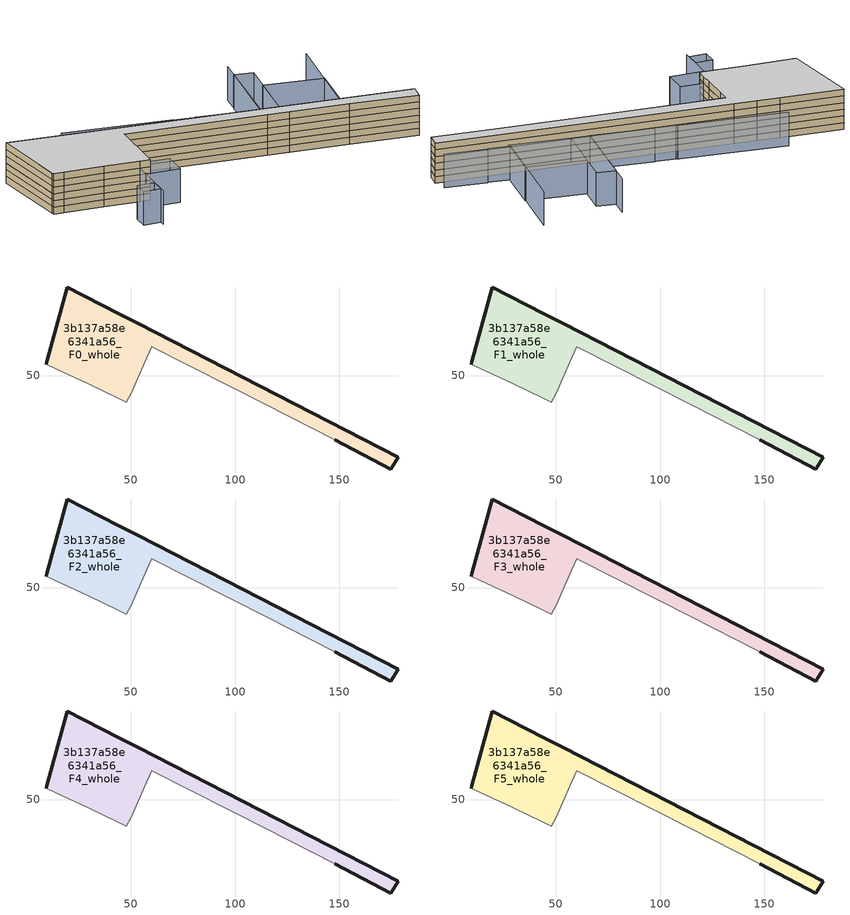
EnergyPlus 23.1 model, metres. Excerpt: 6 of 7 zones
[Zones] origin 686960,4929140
3b137a58e6341a56_F0_whole
 floor ground (EU_floor_Construction): 147.74,19.35 124.66,31.03 115.91,35.46 60,63.75 57.65,58.46 52.55,46.99 50.1,41.49 47.81,37.14 43.82,39.12 29.66,46.14 13.56,53.59 9.41,55.42 9.71,56.57 19.46,92.48 44.24,79.77 53.32,75.07 62.15,70.56 178.19,10.96 174.68,5.21 z0
 wall outside (EU_wall_Construction): 147.74,19.35 174.68,5.21 178.19,10.96 62.15,70.56 53.32,75.07 44.24,79.77 19.46,92.48 9.71,56.57 9.41,55.42 z0:3
 wall adiabatic (EU_wall_Construction): 9.41,55.42 13.56,53.59 29.66,46.14 43.82,39.12 47.81,37.14 50.1,41.49 52.55,46.99 57.65,58.46 60,63.75 115.91,35.46 124.66,31.03 147.74,19.35 z0:3
3b137a58e6341a56_F1_whole
 floor to 3b137a58e6341a56_F0_whole (EU_floor_Construction): 147.74,19.35 124.66,31.03 115.91,35.46 60,63.75 57.65,58.46 52.55,46.99 50.1,41.49 47.81,37.14 43.82,39.12 29.66,46.14 13.56,53.59 9.41,55.42 9.71,56.57 19.46,92.48 44.24,79.77 53.32,75.07 62.15,70.56 178.19,10.96 174.68,5.21 z3
 wall outside (EU_wall_Construction): 147.74,19.35 174.68,5.21 178.19,10.96 62.15,70.56 53.32,75.07 44.24,79.77 19.46,92.48 9.71,56.57 9.41,55.42 z3:6
 wall adiabatic (EU_wall_Construction): 9.41,55.42 13.56,53.59 29.66,46.14 43.82,39.12 47.81,37.14 50.1,41.49 52.55,46.99 57.65,58.46 60,63.75 115.91,35.46 124.66,31.03 147.74,19.35 z3:6
3b137a58e6341a56_F2_whole
 floor to 3b137a58e6341a56_F1_whole (EU_floor_Construction): 147.74,19.35 124.66,31.03 115.91,35.46 60,63.75 57.65,58.46 52.55,46.99 50.1,41.49 47.81,37.14 43.82,39.12 29.66,46.14 13.56,53.59 9.41,55.42 9.71,56.57 19.46,92.48 44.24,79.77 53.32,75.07 62.15,70.56 178.19,10.96 174.68,5.21 z6
 wall outside (EU_wall_Construction): 147.74,19.35 174.68,5.21 178.19,10.96 62.15,70.56 53.32,75.07 44.24,79.77 19.46,92.48 9.71,56.57 9.41,55.42 z6:9
 wall adiabatic (EU_wall_Construction): 9.41,55.42 13.56,53.59 29.66,46.14 43.82,39.12 47.81,37.14 50.1,41.49 52.55,46.99 57.65,58.46 60,63.75 115.91,35.46 124.66,31.03 147.74,19.35 z6:9
3b137a58e6341a56_F3_whole
 floor to 3b137a58e6341a56_F2_whole (EU_floor_Construction): 147.74,19.35 124.66,31.03 115.91,35.46 60,63.75 57.65,58.46 52.55,46.99 50.1,41.49 47.81,37.14 43.82,39.12 29.66,46.14 13.56,53.59 9.41,55.42 9.71,56.57 19.46,92.48 44.24,79.77 53.32,75.07 62.15,70.56 178.19,10.96 174.68,5.21 z9
 wall outside (EU_wall_Construction): 147.74,19.35 174.68,5.21 178.19,10.96 62.15,70.56 53.32,75.07 44.24,79.77 19.46,92.48 9.71,56.57 9.41,55.42 z9:12
 wall adiabatic (EU_wall_Construction): 9.41,55.42 13.56,53.59 29.66,46.14 43.82,39.12 47.81,37.14 50.1,41.49 52.55,46.99 57.65,58.46 60,63.75 115.91,35.46 124.66,31.03 147.74,19.35 z9:12
3b137a58e6341a56_F4_whole
 floor to 3b137a58e6341a56_F3_whole (EU_floor_Construction): 147.74,19.35 124.66,31.03 115.91,35.46 60,63.75 57.65,58.46 52.55,46.99 50.1,41.49 47.81,37.14 43.82,39.12 29.66,46.14 13.56,53.59 9.41,55.42 9.71,56.57 19.46,92.48 44.24,79.77 53.32,75.07 62.15,70.56 178.19,10.96 174.68,5.21 z12
 wall outside (EU_wall_Construction): 147.74,19.35 174.68,5.21 178.19,10.96 62.15,70.56 53.32,75.07 44.24,79.77 19.46,92.48 9.71,56.57 9.41,55.42 z12:15
 wall adiabatic (EU_wall_Construction): 9.41,55.42 13.56,53.59 29.66,46.14 43.82,39.12 47.81,37.14 50.1,41.49 52.55,46.99 57.65,58.46 60,63.75 115.91,35.46 124.66,31.03 147.74,19.35 z12:15
3b137a58e6341a56_F5_whole
 floor to 3b137a58e6341a56_F4_whole (EU_floor_Construction): 147.74,19.35 124.66,31.03 115.91,35.46 60,63.75 57.65,58.46 52.55,46.99 50.1,41.49 47.81,37.14 43.82,39.12 29.66,46.14 13.56,53.59 9.41,55.42 9.71,56.57 19.46,92.48 44.24,79.77 53.32,75.07 62.15,70.56 178.19,10.96 174.68,5.21 z15
 wall outside (EU_wall_Construction): 147.74,19.35 174.68,5.21 178.19,10.96 62.15,70.56 53.32,75.07 44.24,79.77 19.46,92.48 9.71,56.57 9.41,55.42 z15:18
 wall adiabatic (EU_wall_Construction): 9.41,55.42 13.56,53.59 29.66,46.14 43.82,39.12 47.81,37.14 50.1,41.49 52.55,46.99 57.65,58.46 60,63.75 115.91,35.46 124.66,31.03 147.74,19.35 z15:18
 ceiling to 3b137a58e6341a56_F6_whole (EU_floor_Construction): 174.68,5.21 178.19,10.96 62.15,70.56 53.32,75.07 44.24,79.77 19.46,92.48 9.71,56.57 9.41,55.42 13.56,53.59 29.66,46.14 43.82,39.12 47.81,37.14 50.1,41.49 52.55,46.99 57.65,58.46 60,63.75 115.91,35.46 124.66,31.03 147.74,19.35 z18
shading: 9.41,55.42 44.21,40.01 / 44.21,40.01 33.35,15.48 / 49.31,41.87 60,63.75 / 60,63.75 154.78,17.45 / 178.9,16.79 162.63,26.24 / 162.36,25.79 153.77,30.78 / 153.77,30.78 178.85,73.93 / 146.28,87.69 123.04,46.28 / 123.04,46.28 98.52,60.03 / 100.9,58.59 89.8,64.86 / 90.21,64.63 47.89,88.09 / 34.01,17.68 26.88,20.6 / 26.88,20.6 29.41,26.79 / 29.41,26.79 36.54,23.88 / 36.54,23.88 34.01,17.68 / 45.63,43.52 59.55,37.19 / 59.55,37.19 54.68,26.48 / 54.68,26.48 40.76,32.8 / 40.76,32.8 45.63,43.52 / 130.42,42.76 142.33,63.64 / 142.33,63.64 165.45,50.45 / 165.45,50.45 153.54,29.57 / 153.54,29.57 130.42,42.76 / 149.26,75.74 130.24,42.45 / 130.24,42.45 122.84,46.68 / 122.84,46.68 141.86,79.97 / 141.86,79.97 149.26,75.74 z0:15
[Building]
EU S2 Campaign: North Axis=0; Terrain=City; Solar Distribution=FullExterior
[Site:Location]
Bologna: Latitude=44.5; Longitude=11.25; Time Zone=1; Elevation=37
[SizingPeriod:WeatherFileDays]
AnnualSizingPeriod: Begin Month=1; Begin Day of Month=1; End Month=12; End Day of Month=31; Day of Week for Start Day=Monday; Use Weather File Daylight Saving Period=No; Use Weather File Rain and Snow Indicators=No
[MATERIAL]
EU_InternalMass_Material: Roughness=MediumRough; Thickness=0.1; Conductivity=1; Density=1800; Specific Heat=900; Thermal Absorptance=0.9; Solar Absorptance=0.7; Visible Absorptance=0.7
[MATERIAL:NOMASS] Roughness=MediumRough; Thermal Absorptance=0.9; Solar Absorptance=0.7; Visible Absorptance=0.7
Name | Thermal Resistance
EU_wall_NoMass | 0.905828
EU_floor_NoMass | 0.67114
[CONSTRUCTION]
EU_wall_Construction: EU_wall_NoMass
EU_floor_Construction: EU_floor_NoMass
EU_InternalMass_Construction: EU_InternalMass_Material
[ZONE] Type=1; Multiplier=1; Ceiling Height=autocalculate; Floor Area=autocalculate; Part of Total Floor Area=Yes
Name | Volume
3b137a58e6341a56_F0_whole | 7659.05
3b137a58e6341a56_F1_whole; 3b137a58e6341a56_F2_whole; 3b137a58e6341a56_F3_whole; 3b137a58e6341a56_F4_whole; 3b137a58e6341a56_F5_whole | 7659.04
[INTERNALMASS] Construction=EU_InternalMass_Construction; Surface Area=1734.92
Name | Zone or ZoneList
3b137a58e6341a56_F0_whole_EU_InternalMass | 3b137a58e6341a56_F0_whole
3b137a58e6341a56_F1_whole_EU_InternalMass | 3b137a58e6341a56_F1_whole
3b137a58e6341a56_F2_whole_EU_InternalMass | 3b137a58e6341a56_F2_whole
3b137a58e6341a56_F3_whole_EU_InternalMass | 3b137a58e6341a56_F3_whole
3b137a58e6341a56_F4_whole_EU_InternalMass | 3b137a58e6341a56_F4_whole
3b137a58e6341a56_F5_whole_EU_InternalMass | 3b137a58e6341a56_F5_whole
[OTHEREQUIPMENT] Fuel Type=Electricity; Design Level Calculation Method=Watts/Area; Power per Zone Floor Area=1; Fraction Latent=0; Fraction Radiant=0; Fraction Lost=0; Carbon Dioxide Generation Rate=0; EndUse Subcategory=EU_Step8_InternalGains
Name | Zone or ZoneList or Space or SpaceList | Schedule
EU_Step8_InternalGain_3b137a58e6341a56_F0_whole_f000 | 3b137a58e6341a56_F0_whole | EU_Step8_GainSchedule_3b137a58e6341a56_F0_whole_f000
EU_Step8_InternalGain_3b137a58e6341a56_F1_whole_f000 | 3b137a58e6341a56_F1_whole | EU_Step8_GainSchedule_3b137a58e6341a56_F1_whole_f000
EU_Step8_InternalGain_3b137a58e6341a56_F2_whole_f000 | 3b137a58e6341a56_F2_whole | EU_Step8_GainSchedule_3b137a58e6341a56_F2_whole_f000
EU_Step8_InternalGain_3b137a58e6341a56_F3_whole_f000 | 3b137a58e6341a56_F3_whole | EU_Step8_GainSchedule_3b137a58e6341a56_F3_whole_f000
EU_Step8_InternalGain_3b137a58e6341a56_F4_whole_f000 | 3b137a58e6341a56_F4_whole | EU_Step8_GainSchedule_3b137a58e6341a56_F4_whole_f000
EU_Step8_InternalGain_3b137a58e6341a56_F5_whole_f000 | 3b137a58e6341a56_F5_whole | EU_Step8_GainSchedule_3b137a58e6341a56_F5_whole_f000
[ZONEVENTILATION:DESIGNFLOWRATE] Schedule=EU_AlwaysOn; Design Flow Rate Calculation Method=AirChanges/Hour; Air Changes per Hour=0.73129; Ventilation Type=Natural; Fan Pressure Rise=0; Fan Total Efficiency=1; Constant Term Coefficient=1; Temperature Term Coefficient=0; Velocity Term Coefficient=0; Velocity Squared Term Coefficient=0; Minimum Indoor Temperature=-100; Maximum Indoor Temperature=100; Delta Temperature=-100; Minimum Outdoor Temperature=-100; Maximum Outdoor Temperature=100; Maximum Wind Speed=40
Name | Zone or ZoneList or Space or SpaceList
EU_ConstantAir_3b137a58e6341a56_F0_whole | 3b137a58e6341a56_F0_whole
EU_ConstantAir_3b137a58e6341a56_F1_whole | 3b137a58e6341a56_F1_whole
EU_ConstantAir_3b137a58e6341a56_F2_whole | 3b137a58e6341a56_F2_whole
EU_ConstantAir_3b137a58e6341a56_F3_whole | 3b137a58e6341a56_F3_whole
EU_ConstantAir_3b137a58e6341a56_F4_whole | 3b137a58e6341a56_F4_whole
EU_ConstantAir_3b137a58e6341a56_F5_whole | 3b137a58e6341a56_F5_whole
[HVACTEMPLATE:THERMOSTAT] Constant Heating Setpoint=20; Constant Cooling Setpoint=50
EU_HeatOnly_3b137a58e6341a56_F0_whole; EU_HeatOnly_3b137a58e6341a56_F1_whole; EU_HeatOnly_3b137a58e6341a56_F2_whole; EU_HeatOnly_3b137a58e6341a56_F3_whole; EU_HeatOnly_3b137a58e6341a56_F4_whole; EU_HeatOnly_3b137a58e6341a56_F5_whole; EU_HeatOnly_3b137a58e6341a56_F6_whole
[HVACTEMPLATE:ZONE:IDEALLOADSAIRSYSTEM] System Availability Schedule=EU_AlwaysOn; Maximum Heating Supply Air Temperature=50; Minimum Cooling Supply Air Temperature=13; Maximum Heating Supply Air Humidity Ratio=0.0156; Minimum Cooling Supply Air Humidity Ratio=0.0077; Heating Limit=NoLimit; Cooling Limit=NoLimit; Heating Availability Schedule=EU_AlwaysOn; Cooling Availability Schedule=EU_CoolingOff; Dehumidification Control Type=ConstantSensibleHeatRatio; Cooling Sensible Heat Ratio=0.7; Dehumidification Setpoint=60; Humidification Control Type=None; Humidification Setpoint=30; Outdoor Air Method=None; Outdoor Air Flow Rate per Person=0.00944; Outdoor Air Flow Rate per Zone Floor Area=0; Outdoor Air Flow Rate per Zone=0; Demand Controlled Ventilation Type=None; Outdoor Air Economizer Type=NoEconomizer; Heat Recovery Type=None; Sensible Heat Recovery Effectiveness=0.7; Latent Heat Recovery Effectiveness=0.65
Name | Template Thermostat
3b137a58e6341a56_F0_whole | EU_HeatOnly_3b137a58e6341a56_F0_whole
3b137a58e6341a56_F1_whole | EU_HeatOnly_3b137a58e6341a56_F1_whole
3b137a58e6341a56_F2_whole | EU_HeatOnly_3b137a58e6341a56_F2_whole
3b137a58e6341a56_F3_whole | EU_HeatOnly_3b137a58e6341a56_F3_whole
3b137a58e6341a56_F4_whole | EU_HeatOnly_3b137a58e6341a56_F4_whole
3b137a58e6341a56_F5_whole | EU_HeatOnly_3b137a58e6341a56_F5_whole
[SIZING:ZONE] Zone Cooling Design Supply Air Temperature Input Method=SupplyAirTemperature; Zone Cooling Design Supply Air Temperature=13; Zone Heating Design Supply Air Temperature Input Method=SupplyAirTemperature; Zone Heating Design Supply Air Temperature=50; Zone Cooling Design Supply Air Humidity Ratio=0.008; Zone Heating Design Supply Air Humidity Ratio=0.008; Cooling Design Air Flow Method=DesignDay; Cooling Design Air Flow Rate=0; Cooling Minimum Air Flow per Zone Floor Area=0.000762; Cooling Minimum Air Flow=0; Cooling Minimum Air Flow Fraction=0.2; Heating Design Air Flow Method=DesignDay; Heating Design Air Flow Rate=0; Heating Maximum Air Flow per Zone Floor Area=0.002032; Heating Maximum Air Flow=0.141576; Heating Maximum Air Flow Fraction=0.3; Account for Dedicated Outdoor Air System=No; Dedicated Outdoor Air System Control Strategy=NeutralSupplyAir; Dedicated Outdoor Air Low Setpoint Temperature for Design=autosize; Dedicated Outdoor Air High Setpoint Temperature for Design=autosize; Zone Load Sizing Method=Sensible Load Only No Latent Load; Zone Latent Cooling Design Supply Air Humidity Ratio Input Method=HumidityRatioDifference; Zone Cooling Design Supply Air Humidity Ratio Difference=0.005; Zone Latent Heating Design Supply Air Humidity Ratio Input Method=HumidityRatioDifference; Zone Humidification Design Supply Air Humidity Ratio Difference=0.005
3b137a58e6341a56_F0_whole; 3b137a58e6341a56_F1_whole; 3b137a58e6341a56_F2_whole; 3b137a58e6341a56_F3_whole; 3b137a58e6341a56_F4_whole; 3b137a58e6341a56_F5_whole
[SCHEDULE:CONSTANT]
Name | Hourly Value
EU_AlwaysOn | 1
EU_CoolingOff | 0
[SCHEDULE:FILE] Column Number=1; Rows to Skip at Top=0; Number of Hours of Data=8760; Column Separator=Comma; Interpolate to Timestep=No; Minutes per Item=60; Adjust Schedule for Daylight Savings=Yes
Name | File
EU_Step8_GainSchedule_3b137a58e6341a56_F0_whole_f000 | ../../schedules/3b137a58e6341a56/3b137a58e6341a56_F0_whole_f000_gain.csv
EU_Step8_GainSchedule_3b137a58e6341a56_F1_whole_f000 | ../../schedules/3b137a58e6341a56/3b137a58e6341a56_F1_whole_f000_gain.csv
EU_Step8_GainSchedule_3b137a58e6341a56_F2_whole_f000 | ../../schedules/3b137a58e6341a56/3b137a58e6341a56_F2_whole_f000_gain.csv
EU_Step8_GainSchedule_3b137a58e6341a56_F3_whole_f000 | ../../schedules/3b137a58e6341a56/3b137a58e6341a56_F3_whole_f000_gain.csv
EU_Step8_GainSchedule_3b137a58e6341a56_F4_whole_f000 | ../../schedules/3b137a58e6341a56/3b137a58e6341a56_F4_whole_f000_gain.csv
EU_Step8_GainSchedule_3b137a58e6341a56_F5_whole_f000 | ../../schedules/3b137a58e6341a56/3b137a58e6341a56_F5_whole_f000_gain.csv
